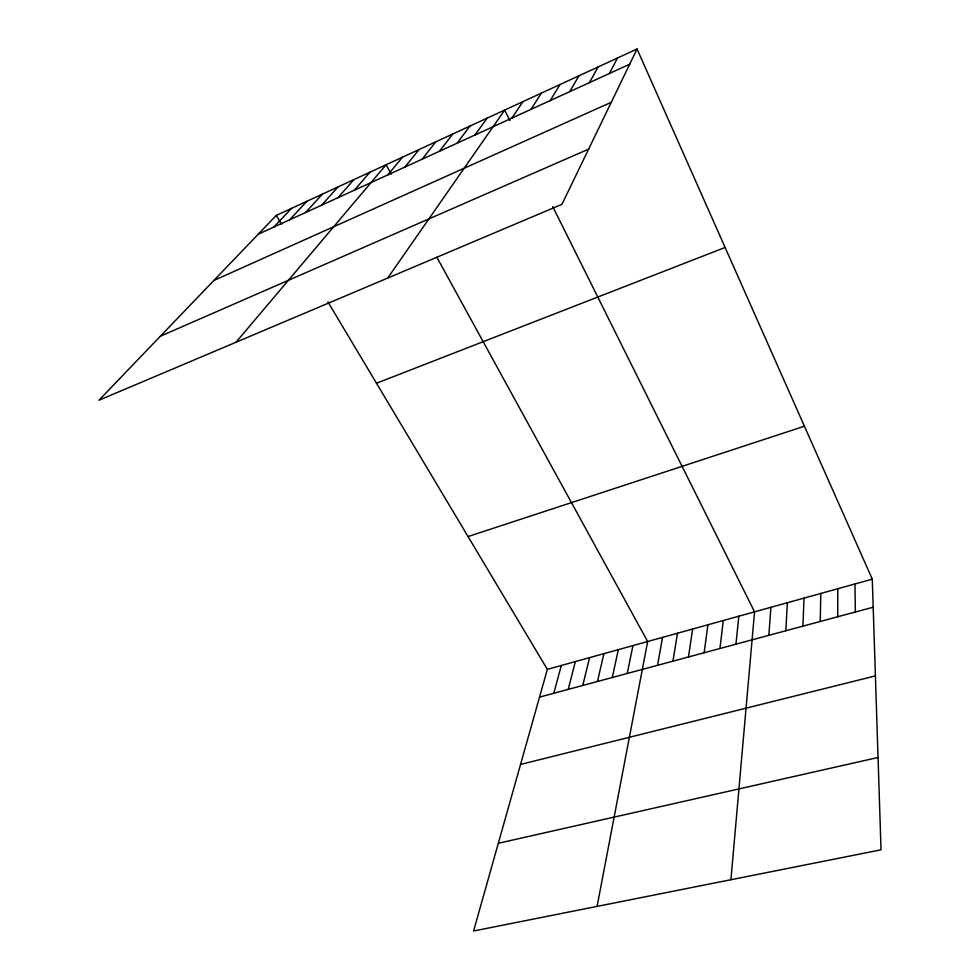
<?xml version="1.0" encoding="UTF-8"?>
<svg xmlns="http://www.w3.org/2000/svg" width="980" height="980" viewBox="0 0 980 980"><rect width="100%" height="100%" fill="white"/><g stroke="black" fill="none" stroke-linecap="round" stroke-linejoin="round"><path stroke-width="1.47" d="M837.704 616.775L837.814 588.747M820.236 621.479L820.823 593.451M802.939 626.147L804.017 598.119M785.813 630.753L787.369 602.749M768.859 635.322L770.88 607.318M730.921 879.734L754.551 611.851L552.757 206.633M735.943 644.191L738.846 616.212M719.969 648.503L723.289 620.524M704.142 652.766L707.891 624.811M688.475 656.98L692.615 629.05M672.942 661.169L677.499 633.239M657.568 665.31L662.505 637.404M597.09 906.39L647.658 641.52L436.872 257.275M627.237 673.481L632.933 645.612M612.279 677.511L618.343 649.654M597.457 681.504L603.901 653.672M582.782 685.461L589.568 657.654M568.229 689.381L575.37 661.586M553.81 693.264L561.295 665.494M327.92 301.889L547.355 669.365L473.585 931L881.032 849.819L872.286 579.168L637.049 49L276.274 215.404L98.968 400.232L561.944 204.318L637.049 49M609.45 73.475L617.461 58.041M589.446 82.626L598.094 66.971M569.699 91.667L578.96 75.791M550.184 100.597L560.058 84.513M530.915 109.417L541.377 93.137M511.866 118.127L522.916 101.651M387.725 278.038L504.663 110.066L509.931 120.638M475.018 134.983L487.158 118.139M457.195 143.141L469.849 126.126M439.567 151.214L452.723 134.015M422.147 159.189L435.794 141.831M404.912 167.066L419.06 149.548M387.884 174.857L402.498 157.192M236.021 342.228L386.12 164.75L391.253 174.109M354.393 190.181L369.913 172.223M337.929 197.715L353.89 179.61M321.648 205.175L338.039 186.923M305.552 212.538L322.346 194.163M289.615 219.826L306.826 201.317M273.861 227.042L291.477 208.397M258.279 234.171L629.699 64.202M213.836 280.488L611.287 102.288M160.365 336.226L588.637 149.119M376.491 383.241L725.114 247.462M468.036 536.55L804.421 426.227M547.355 669.365L872.286 579.168M539.527 697.111L873.192 607.208M520.539 764.449L875.41 675.894M498.318 843.278L878.056 757.491M276.274 215.404L281.566 224.273M854.964 583.982L855.356 612.022"/></g></svg>
